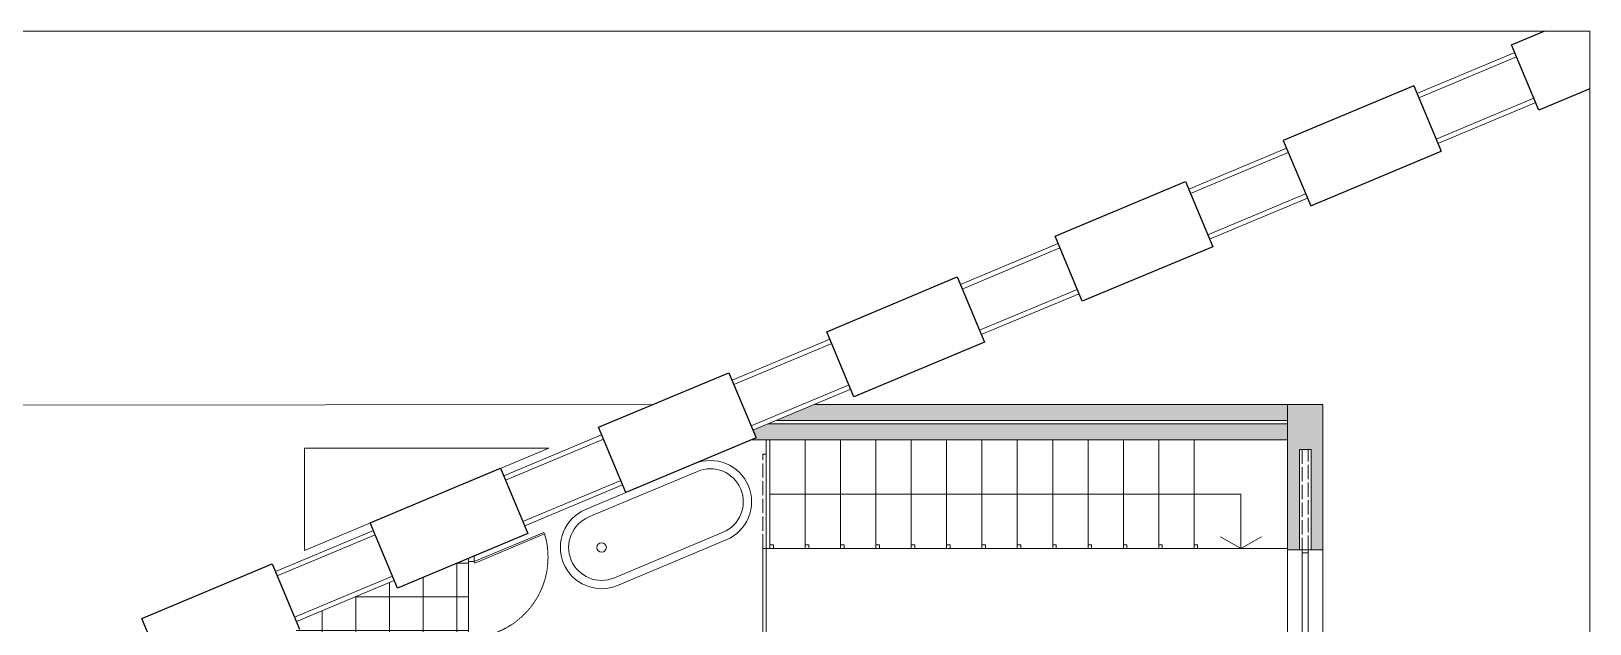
# Model space of a CAD drawing. Header units: millimetres. Extents: x 19901 to 56688, y 13732 to 29551.
# Drawn here: x 26985 to 28308, y 17436 to 17939 of the extents above; entities that cross this region are included whole.
import ezdxf

# ---------------------------------------------------------------- set-up
doc = ezdxf.new("R2010")
doc.units = ezdxf.units.MM
doc.linetypes.add('ACAD_ISO02W100', pattern=[15, 12, -3])
doc.linetypes.add('TRATTEGGIATA2', pattern=[0.375, 0.25, -0.125])
doc.layers.get('0').update_dxf_attribs({"lineweight": 18})
for name, color, linetype, lineweight in [('A-FURN', 9, 'Continuous', 13), ('MURO', 1, 'Continuous', 25), ('pavimentazione esterna', 51, 'Continuous', 15), ('PROIEZIONI', 145, 'Continuous', 13), ('PROIEZIONI_finissime_fine lines', 251, 'Continuous', 5), ('vetro', 140, 'Continuous', 15), ('Wall', 7, 'Continuous', 20)]:
    doc.layers.add(name, color=color, linetype=linetype, lineweight=lineweight)

msp = doc.modelspace()

# ---------------------------------------------------------------- hatches: boundary and pattern name
at = {"layer": 'pavimentazione esterna'}
h = msp.add_hatch(dxfattribs=at)
h.set_pattern_fill('ANSI37', color=256, scale=9, angle=45)
h.paths.add_polyline_path([(27352.7, 17422.1), (27356.1, 17422.1), (27356.1, 17424.8), (27356.1, 17489.3), (27356.1, 17492), (27295.8, 17466.7), (27293.1, 17473.2), (27210.1, 17438.4), (27212.8, 17432), (27102.1, 17385.6), (27099.4, 17392.1), (27057.9, 17374.7), (27289.4, 17367.1), (27289.4, 17372.1), (27322.6, 17372.1), (27322.6, 17391.9, -0.704719), (27322.4, 17402.2, -1.202589), (27326.3, 17402.2, -0.704719), (27326.1, 17391.9), (27326.1, 17372.1), (27352.4, 17372.1)])
h.paths.add_polyline_path([(27359.6, 17177.7), (27356.1, 17177.7), (27356.1, 17173.9), (27283.7, 17173.9, 0.399072), (27356.1, 17105.2), (27359.6, 17105.2)])
h.paths.add_polyline_path([(27057.9, 17374.7), (27016.4, 17357.3), (27019.1, 17350.9), (26961.1, 17326.6), (26961.1, 17047.2), (27057.9, 17047.2)])
h.paths.add_polyline_path([(27266.5, 17367.9), (27057.9, 17374.7), (27057.9, 17047.2), (27256, 17047.2)])
h.paths.add_polyline_path([(27241.2, 17248.7, -1), (27081.2, 17248.7, -1)], flags=16)
h.paths.add_polyline_path([(27230.3, 17248.7, -1), (27092.1, 17248.7, -1)], flags=0)
at = {"layer": 'Wall'}
h = msp.add_hatch(color=9, dxfattribs=at)
h.dxf.hatch_style = 1
h.paths.add_polyline_path([(27371.1, 16972.2), (27356.1, 16972.2), (27356.1, 16872.6), (27356.1, 16842.6), (27363.1, 16842.6), (27371.1, 16842.6)])
h.paths.add_polyline_path([(28081.1, 17622.6), (28051.1, 17622.6), (28051.1, 17499.3), (28061.1, 17499.3), (28061.1, 17584.3), (28071.1, 17584.3), (28071.1, 17499.3), (28081.1, 17499.3)])
h = msp.add_hatch(color=9, dxfattribs=at)
h.dxf.hatch_style = 1
h.paths.add_polyline_path([(28051.1, 17622.6), (27649.8, 17622.6), (27617.6, 17609.1), (28051.1, 17609.1)])
h.paths.add_polyline_path([(28051.1, 17606.1), (27610.4, 17606.1), (27597.5, 17600.7), (27600.2, 17594.2), (27596.3, 17592.6), (28051.1, 17592.6)])
h.paths.add_polyline_path([(28051.1, 17419.3), (27831.1, 17419.3), (27831.1, 17349.3), (27841.1, 17349.3), (27841.1, 17409.3), (28051.1, 17409.3)])
h.paths.add_polyline_path([(28051.1, 17229.3), (27841.1, 17229.3), (27841.1, 17274.3), (27831.1, 17274.3), (27831.1, 17219.3), (28051.1, 17219.3)])

# ---------------------------------------------------------------- linework, layer by layer
for p, q in [((26307.6, 17939.2), (28307.6, 17939.2)), ((28307.6, 17939.2), (28307.6, 15932.9))]:
    msp.add_line(p, q)
at = {"color": 1}
for p, q in [((27611.8, 17500.5), (27611.8, 17592.6)), ((27641.8, 17500.5), (27641.8, 17592.6)), ((27671.8, 17500.5), (27671.8, 17592.6)), ((27701.8, 17500.5), (27701.8, 17592.6)), ((27731.8, 17500.5), (27731.8, 17592.6)), ((27761.8, 17500.5), (27761.8, 17592.6)), ((27791.8, 17500.5), (27791.8, 17592.6)), ((27821.8, 17500.5), (27821.8, 17592.6)), ((27851.8, 17500.5), (27851.8, 17592.6)), ((27881.8, 17500.5), (27881.8, 17592.6)), ((27911.8, 17500.5), (27911.8, 17592.6)), ((27941.8, 17500.5), (27941.8, 17592.6)), ((27941.8, 17592.6), (28051.1, 17592.6)), ((27971.8, 17500.5), (27971.8, 17592.6)), ((28051.1, 17592.6), (28051.1, 17500.5)), ((27614.8, 17503.5), (27611.8, 17503.5)), ((27611.8, 17503.5), (27611.8, 17500.5)), ((27611.8, 17500.5), (27614.8, 17500.5)), ((27614.8, 17500.5), (27614.8, 17503.5)), ((27644.8, 17503.5), (27641.8, 17503.5)), ((27641.8, 17503.5), (27641.8, 17500.5)), ((27641.8, 17500.5), (27644.8, 17500.5)), ((27644.8, 17500.5), (27644.8, 17503.5)), ((27674.8, 17503.5), (27671.8, 17503.5)), ((27671.8, 17503.5), (27671.8, 17500.5)), ((27671.8, 17500.5), (27674.8, 17500.5)), ((27674.8, 17500.5), (27674.8, 17503.5)), ((27704.8, 17503.5), (27701.8, 17503.5)), ((27701.8, 17503.5), (27701.8, 17500.5)), ((27701.8, 17500.5), (27704.8, 17500.5)), ((27704.8, 17500.5), (27704.8, 17503.5)), ((27734.8, 17503.5), (27731.8, 17503.5)), ((27731.8, 17503.5), (27731.8, 17500.5)), ((27731.8, 17500.5), (27734.8, 17500.5)), ((27734.8, 17500.5), (27734.8, 17503.5)), ((27764.8, 17503.5), (27761.8, 17503.5)), ((27761.8, 17503.5), (27761.8, 17500.5)), ((27761.8, 17500.5), (27764.8, 17500.5)), ((27764.8, 17500.5), (27764.8, 17503.5)), ((27794.8, 17503.5), (27791.8, 17503.5)), ((27791.8, 17503.5), (27791.8, 17500.5)), ((27791.8, 17500.5), (27794.8, 17500.5)), ((27794.8, 17500.5), (27794.8, 17503.5)), ((27824.8, 17503.5), (27821.8, 17503.5)), ((27821.8, 17503.5), (27821.8, 17500.5)), ((27821.8, 17500.5), (27824.8, 17500.5)), ((27824.8, 17500.5), (27824.8, 17503.5)), ((27854.8, 17503.5), (27851.8, 17503.5)), ((27851.8, 17503.5), (27851.8, 17500.5)), ((27851.8, 17500.5), (27854.8, 17500.5)), ((27854.8, 17500.5), (27854.8, 17503.5)), ((27884.8, 17503.5), (27881.8, 17503.5)), ((27881.8, 17503.5), (27881.8, 17500.5)), ((27881.8, 17500.5), (27884.8, 17500.5)), ((27884.8, 17500.5), (27884.8, 17503.5)), ((27914.8, 17503.5), (27911.8, 17503.5)), ((27911.8, 17503.5), (27911.8, 17500.5)), ((27911.8, 17500.5), (27914.8, 17500.5)), ((27914.8, 17500.5), (27914.8, 17503.5)), ((27944.8, 17503.5), (27941.8, 17503.5)), ((27941.8, 17503.5), (27941.8, 17500.5)), ((27941.8, 17500.5), (27944.8, 17500.5)), ((27944.8, 17500.5), (27944.8, 17503.5)), ((27974.8, 17503.5), (27971.8, 17503.5)), ((27971.8, 17503.5), (27971.8, 17500.5)), ((27971.8, 17500.5), (28051.1, 17500.5)), ((27971.8, 17500.5), (27974.8, 17500.5)), ((27974.8, 17500.5), (27974.8, 17503.5))]:
    msp.add_line(p, q, dxfattribs=at)
at = {"layer": 'A-FURN'}
for p, q in [((27611.8, 17592.6), (27611.8, 17527.5)), ((27455.5, 17533.6), (27547.8, 17572.2)), ((27458.2, 17527.2), (27550.5, 17565.8)), ((27593.6, 17553.5), (27593.6, 17553.5)), ((27479.9, 17475.5), (27572.1, 17514.1)), ((27482.6, 17469), (27574.8, 17507.7)), ((27436.8, 17487.8), (27436.8, 17487.8))]:
    msp.add_line(p, q, dxfattribs=at)
msp.add_circle((27469.1, 17501.3), 4, dxfattribs=at)
for centre, radius, start, end in [((27561.3, 17540), 35, 22.7208, 112.7208), ((27561.3, 17540), 28, 22.7208, 112.7208), ((27561.3, 17540), 28, 292.7208, 22.7208), ((27561.3, 17540), 35, 292.7208, 22.7208), ((27469.1, 17501.3), 35, 112.7208, 202.7208), ((27469.1, 17501.3), 28, 112.7208, 202.7208), ((27469.1, 17501.3), 35, 202.7208, 292.7208), ((27469.1, 17501.3), 28, 202.7208, 292.7208)]:
    msp.add_arc(centre, radius, start, end, dxfattribs=at)
at = {"layer": 'MURO'}
for p, q in [((28241.2, 17927.6), (28268.9, 17939.2)), ((28264.4, 17872.3), (28241.2, 17927.6)), ((28158.2, 17892.9), (28047.5, 17846.5)), ((28158.2, 17892.9), (28181.3, 17837.5)), ((28307.6, 17890.4), (28264.4, 17872.3)), ((28047.5, 17846.5), (28070.7, 17791.2)), ((28070.7, 17791.2), (28181.3, 17837.5)), ((27853.8, 17765.4), (27964.5, 17811.8)), ((27964.5, 17811.8), (27987.6, 17756.4)), ((27876.9, 17710.1), (27853.8, 17765.4)), ((27987.6, 17756.4), (27876.9, 17710.1)), ((27660.1, 17684.3), (27770.8, 17730.7)), ((27770.8, 17730.7), (27793.9, 17675.3)), ((27683.2, 17629), (27660.1, 17684.3)), ((27793.9, 17675.3), (27683.2, 17629)), ((27466.4, 17603.2), (27577.1, 17649.5)), ((27577.1, 17649.5), (27600.2, 17594.2)), ((27489.5, 17547.9), (27466.4, 17603.2)), ((27600.2, 17594.2), (27489.5, 17547.9)), ((27272.7, 17522.1), (27383.4, 17568.4)), ((27383.4, 17568.4), (27406.5, 17513.1)), ((27295.8, 17466.7), (27272.7, 17522.1)), ((27406.5, 17513.1), (27295.8, 17466.7)), ((27079, 17441), (27189.6, 17487.3)), ((27189.6, 17487.3), (27212.8, 17432)), ((27102.1, 17385.6), (27079, 17441))]:
    msp.add_line(p, q, dxfattribs=at)
at = {"layer": 'pavimentazione esterna'}
msp.add_line((27356.1, 17424.8), (27356.1, 17489.3), dxfattribs=at)
at = {"layer": 'PROIEZIONI'}
for p, q in [((28011.5, 17546.5), (27611.8, 17546.5)), ((28011.5, 17500.5), (28011.5, 17546.5)), ((28011.5, 17500.5), (27994.1, 17510.4)), ((28011.5, 17500.5), (28028.9, 17510.4))]:
    msp.add_line(p, q, dxfattribs=at)
at = {"layer": 'PROIEZIONI_finissime_fine lines'}
for p, q in [((28051.1, 17499.3), (28051.1, 17419.3)), ((28071.1, 17499.3), (28061.1, 17499.3)), ((28081.1, 17499.3), (28081.1, 17419.3))]:
    msp.add_line(p, q, dxfattribs=at)
at = {"layer": 'vetro'}
for p, q in [((28243.9, 17921.2), (28160.9, 17886.4)), ((28245.4, 17917.5), (28162.4, 17882.7)), ((28260.1, 17882.4), (28177.1, 17847.7)), ((28261.7, 17878.8), (28178.6, 17844)), ((28050.2, 17840.1), (27967.2, 17805.3)), ((28051.7, 17836.4), (27968.7, 17801.6)), ((28066.4, 17801.3), (27983.4, 17766.6)), ((28067.9, 17797.6), (27984.9, 17762.9)), ((27856.5, 17759), (27773.5, 17724.2)), ((27858, 17755.3), (27775, 17720.5)), ((27872.7, 17720.2), (27789.7, 17685.5)), ((27874.2, 17716.5), (27791.2, 17681.8)), ((27662.8, 17677.9), (27579.8, 17643.1)), ((27664.3, 17674.2), (27581.3, 17639.4)), ((27679, 17639.1), (27596, 17604.3)), ((27680.5, 17635.4), (27597.5, 17600.7)), ((28051.1, 17606.1), (27610.4, 17606.1)), ((28051.1, 17609.1), (27617.6, 17609.1)), ((28051.1, 17606.1), (28051.1, 17609.1)), ((27469.1, 17596.7), (27386.1, 17562)), ((27470.6, 17593.1), (27387.6, 17558.3)), ((27608.8, 17592.6), (27608.8, 17315.3)), ((27611.8, 17500.5), (27611.8, 17592.6)), ((27217.1, 17585.6), (27217.1, 17498.8)), ((27217.1, 17585.6), (27424.3, 17585.6)), ((27424.3, 17585.6), (27217.1, 17498.8)), ((27485.3, 17558), (27402.3, 17523.2)), ((27486.8, 17554.3), (27403.8, 17519.5)), ((27275.4, 17515.6), (27192.4, 17480.9)), ((27276.9, 17511.9), (27193.9, 17477.2)), ((27361, 17489.3), (27420.1, 17514)), ((27361.5, 17487.9), (27420.7, 17512.7)), ((27420.1, 17514), (27420.7, 17512.7)), ((27605.8, 17420.5), (27605.8, 17500.5)), ((27605.8, 17500.5), (27611.8, 17500.5)), ((28063.6, 17499.3), (28063.6, 17419.3)), ((28068.6, 17499.3), (28063.6, 17499.3)), ((28068.6, 17496.8), (28063.6, 17496.8)), ((28068.6, 17499.3), (28068.6, 17419.3)), ((27356.1, 17492), (27361, 17494)), ((27356.1, 17489.3), (27356.1, 17492)), ((27361, 17489.3), (27356.1, 17489.3)), ((27361, 17494), (27361, 17489.3)), ((27361, 17489.3), (27361.5, 17487.9)), ((27291.6, 17476.9), (27208.6, 17442.1)), ((27293.1, 17473.2), (27210.1, 17438.4))]:
    msp.add_line(p, q, dxfattribs=at)
at = {"layer": 'vetro', "linetype": 'ACAD_ISO02W100'}
for p, q in [((27605.8, 17500.5), (27605.8, 17580.5)), ((27605.8, 17580.5), (27608.8, 17580.5)), ((27608.8, 17580.5), (27608.8, 17500.5)), ((28068.6, 17584.3), (28063.6, 17584.3)), ((28063.6, 17584.3), (28063.6, 17499.3)), ((28068.6, 17499.3), (28068.6, 17584.3)), ((28063.6, 17499.3), (28068.6, 17499.3))]:
    msp.add_line(p, q, dxfattribs=at)
at = {"layer": 'vetro', "linetype": 'TRATTEGGIATA2', "ltscale": 0.25}
msp.add_arc((27355.2, 17493), 68.4, 274.8748, 16.752, dxfattribs=at)
at = {"layer": 'Wall'}
for p, q in [((26931.1, 17621.9), (27512.3, 17622.4)), ((27649.8, 17622.6), (28081.1, 17622.6)), ((28051.1, 17622.6), (28051.1, 17499.3)), ((28081.1, 17622.6), (28081.1, 17499.3)), ((27596.3, 17592.6), (28051.1, 17592.6)), ((27611.8, 17592.6), (27611.8, 17500.5)), ((28061.1, 17584.3), (28071.1, 17584.3)), ((28061.1, 17499.3), (28061.1, 17584.3)), ((28071.1, 17499.3), (28071.1, 17584.3)), ((27611.8, 17500.5), (27971.8, 17500.5)), ((28061.1, 17499.3), (28051.1, 17499.3)), ((28071.1, 17499.3), (28081.1, 17499.3))]:
    msp.add_line(p, q, dxfattribs=at)
at = {"layer": 'Wall', "color": 1}
for p, q in [((27611.8, 17589.6), (27611.8, 17592.6)), ((27611.8, 17592.6), (27941.8, 17592.6))]:
    msp.add_line(p, q, dxfattribs=at)

doc.saveas('drawing.dxf')
